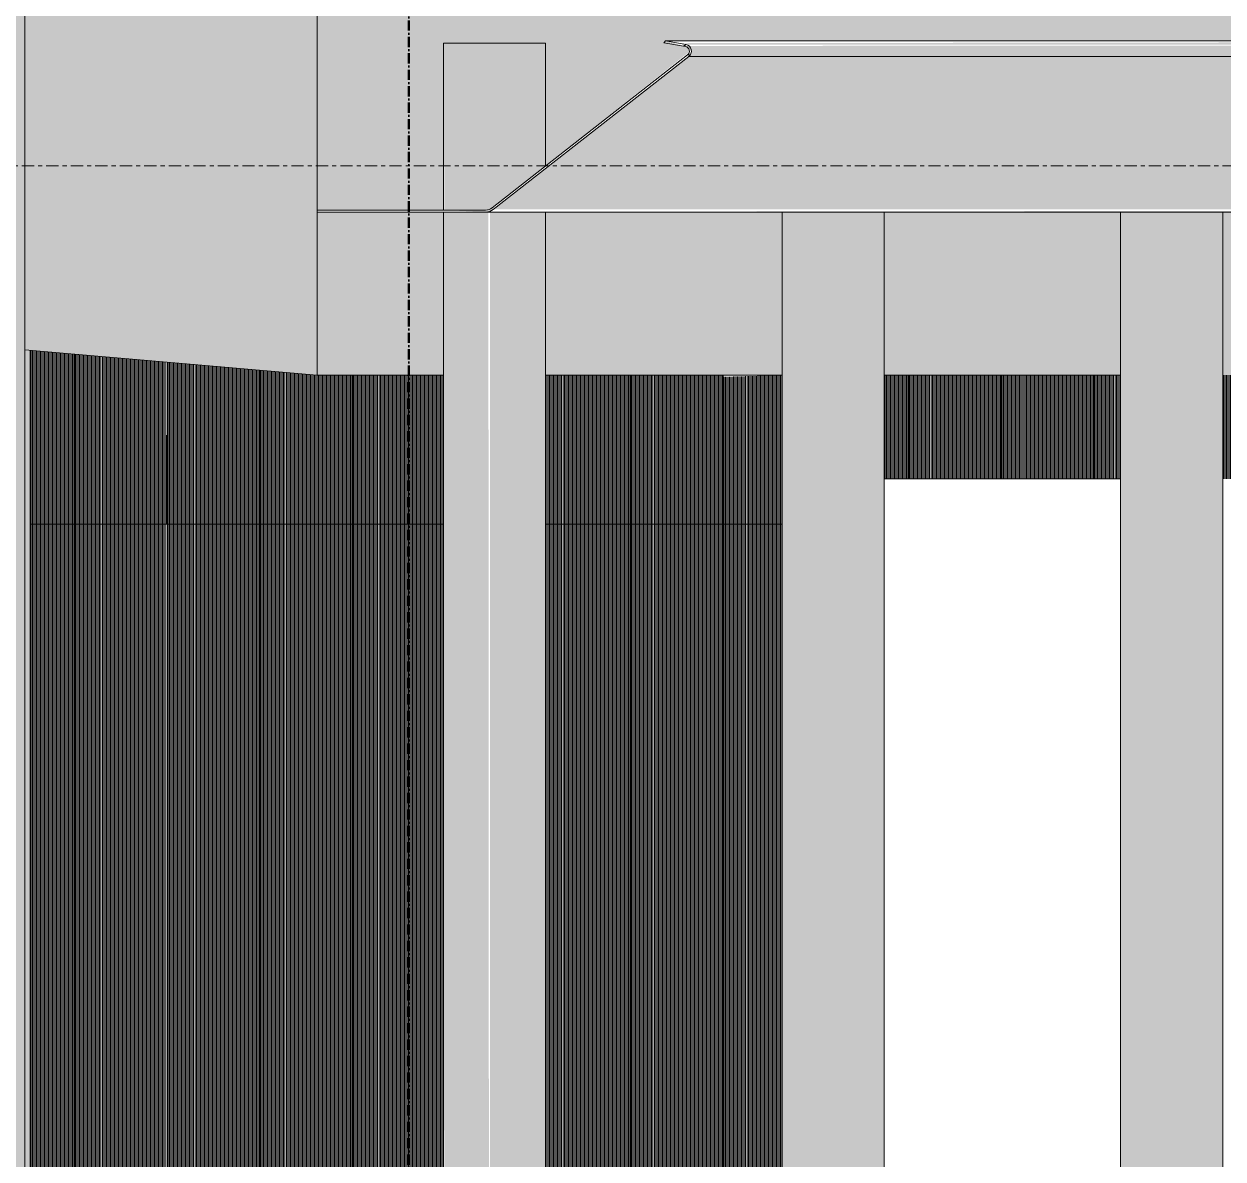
# Model space of a CAD drawing. Header units: millimetres. Extents: x -4612930 to -4329258, y -1064 to 30311.
# Drawn here: x -4532808 to -4531634, y 14227 to 15339 of the extents above; entities that cross this region are included whole.
import ezdxf

# ---------------------------------------------------------------- set-up
doc = ezdxf.new("R2010")
doc.units = ezdxf.units.MM
doc.linetypes.add('AEC_Center', pattern=[24, 12, -4, 4, -4])
doc.linetypes.add('BOUNDARY', pattern=[16, 10, -3, 0, -3])
for name, color, linetype, lineweight in [('A-DETL', 90, 'Continuous', 18), ('A-FLOR-LEVL', 51, 'Continuous', 5), ('A-GENM', 13, 'Continuous', 5), ('A-GLAZ-CURT', 52, 'Continuous', 5), ('A-GLAZ-CWMG', 51, 'Continuous', 5), ('A-ROOF', 132, 'Continuous', 5), ('P-SANR-FIXT', 6, 'Continuous', 5)]:
    doc.layers.add(name, color=color, linetype=linetype, lineweight=lineweight)

# ---------------------------------------------------------------- blocks, each defined once
blk = doc.blocks.new('Downpipe - Tee Spreader - Downpipe - Tee Spreader-1473809-SOUTH WEST')
at = {"layer": 'P-SANR-FIXT'}
h = blk.add_hatch(color=256, dxfattribs=at)
h.paths.add_polyline_path([(-4532356.1, 15154.5), (-4532351.8, 15155.7), (-4532351.8, 15320), (-4532397.3, 15320), (-4532396.5, 15156.5), (-4532356.1, 15154.5)])
h.paths.add_polyline_path([(-4532351.8, 12039.6), (-4532353.4, 15154.5), (-4532397.3, 15154.5), (-4532395.3, 12081.3), (-4532354.1, 12041.8)])
h = blk.add_hatch(color=256, dxfattribs=at)
h.paths.add_polyline_path([(-4532297.6, 11987.5), (-4532297.6, 15154.5), (-4532351.8, 15154.5), (-4532351.8, 12039.6), (-4532298.1, 11988)])
h.paths.add_polyline_path([(-4532351.8, 15155.3), (-4532348.6, 15157.1), (-4532348.6, 15159.6), (-4532297.6, 15199.6), (-4532297.6, 15320), (-4532351.8, 15320), (-4532351.8, 15155.7)])
for p, q in [((-4532397.4, 15320), (-4532397.4, 15156.5)), ((-4532351.8, 15320), (-4532397.4, 15320)), ((-4532297.4, 15320), (-4532351.8, 15320)), ((-4532297.4, 15199.7), (-4532297.4, 15320)), ((-4532397.4, 15154.5), (-4532397.4, 12083.4)), ((-4532297.4, 11987.3), (-4532297.4, 15154.8))]:
    blk.add_line(p, q, dxfattribs=at)
blk = doc.blocks.new('Downpipe - Tee Spreader - Downpipe - Tee Spreader-V37-SOUTH WEST')
at = {"layer": 'P-SANR-FIXT'}
for points in [[(-4532020.2, 11720.9), (-4532020.2, 15154.5), (-4532065.6, 15154.5), (-4532065, 11764.1), (-4532021.4, 11722.2)], [(-4531966, 11668.9), (-4531966, 15154.5), (-4532020.2, 15154.5), (-4532020.2, 11720.9), (-4531966.2, 11669.1)]]:
    blk.add_hatch(color=256, dxfattribs=at).paths.add_polyline_path(points)
for p, q in [((-4532065.8, 15154.8), (-4532065.8, 11765.4)), ((-4531965.8, 11668.7), (-4531965.8, 15154.8))]:
    blk.add_line(p, q, dxfattribs=at)
blk = doc.blocks.new('Downpipe - Tee Spreader - Downpipe - Tee Spreader-V38-SOUTH WEST')
at = {"layer": 'P-SANR-FIXT'}
for points in [[(-4531688.5, 11402.3), (-4531688.5, 15154.5), (-4531734, 15154.5), (-4531733.4, 11445.4), (-4531688.8, 11402.6)], [(-4531641.7, 11357.4), (-4531634.3, 11362.1), (-4531634.3, 15154.5), (-4531688.5, 15154.5), (-4531688.5, 11402.3), (-4531642.3, 11357.9)]]:
    blk.add_hatch(color=256, dxfattribs=at).paths.add_polyline_path(points)
for p, q in [((-4531734.1, 15154.8), (-4531734.1, 11446.1)), ((-4531634.1, 11361.8), (-4531634.1, 15154.8))]:
    blk.add_line(p, q, dxfattribs=at)
blk = doc.blocks.new('Rectangular Mullion - Frame_Framed Facade_Danpal_DPANMF BT1-2879759-SOUTH WEST')
at = {"layer": 'A-GLAZ-CWMG'}
for points in [[(-4532807.6, 12477.5), (-4532807.6, 15409.4), (-4532861, 15409.4), (-4532861, 12528.8), (-4532807.7, 12477.5)], [(-4532802.1, 12472.2), (-4532802.1, 15019.1), (-4532807.6, 15019.6), (-4532807.6, 12477.5)]]:
    blk.add_hatch(color=256, dxfattribs=at).paths.add_polyline_path(points)
for p, q in [((-4532807.6, 12477.5), (-4532807.6, 15409.4)), ((-4532802.1, 12472.2), (-4532802.1, 15019.1))]:
    blk.add_line(p, q, dxfattribs=at)
blk = doc.blocks.new('FP_110-SOUTH WEST')
at = {"layer": 'A-GENM'}
blk.add_line((-4531578.9, 14893.4), (-4531578.9, 14994.7), dxfattribs=at)
blk = doc.blocks.new('MulticellPanel_Polycarbonate_Danpal_1040w - Grey-V109-SOUTH WEST')
at = {"layer": 'A-GENM'}
h = blk.add_hatch(dxfattribs=at)
h.set_pattern_fill('FP_29', color=256, style=0, pattern_type=2)
h.set_pattern_definition([(90, (-4531624.002, 15017.768), (1.309, -8e-17), [])])
h.paths.add_polyline_path([(-4531634.3, 14893.4), (-4531578.9, 14893.4), (-4531580.1, 14994.7), (-4531634.3, 14994.7), (-4531634.3, 14898.8)])
blk.add_blockref('FP_110-SOUTH WEST', (0, 0), dxfattribs=at)
blk = doc.blocks.new('MulticellPanel_Polycarbonate_Danpal_1040w - Grey-V111-SOUTH WEST')
at = {"layer": 'A-GENM'}
h = blk.add_hatch(dxfattribs=at)
h.set_pattern_fill('FP_30', color=256, style=0, pattern_type=2)
h.set_pattern_definition([(90, (-4531714.769, 15017.768), (1.309, -8e-17), [])])
h.paths.add_polyline_path([(-4531748.6, 14893.4), (-4531734, 14893.4), (-4531734, 14994.7), (-4531759.9, 14994.7), (-4531759.9, 14893.4)])
blk = doc.blocks.new('FP_113-SOUTH WEST')
at = {"layer": 'A-GENM'}
blk.add_line((-4531760.4, 14893.4), (-4531760.4, 14994.7), dxfattribs=at)
blk = doc.blocks.new('MulticellPanel_Polycarbonate_Danpal_1040w - Grey-V112-SOUTH WEST')
at = {"layer": 'A-GENM'}
h = blk.add_hatch(dxfattribs=at)
h.set_pattern_fill('FP_31', color=256, style=0, pattern_type=2)
h.set_pattern_definition([(90, (-4531805.537, 15017.768), (1.309, -8e-17), [])])
h.paths.add_polyline_path([(-4531814.4, 14893.4), (-4531760.4, 14893.4), (-4531760.4, 14994.7), (-4531850.7, 14994.7), (-4531850.7, 14893.4)])
blk.add_blockref('FP_113-SOUTH WEST', (0, 0), dxfattribs=at)
blk = doc.blocks.new('FP_115-SOUTH WEST')
at = {"layer": 'A-GENM'}
blk.add_line((-4531851.2, 14893.4), (-4531851.2, 14994.7), dxfattribs=at)
blk = doc.blocks.new('MulticellPanel_Polycarbonate_Danpal_1040w - Grey-V114-SOUTH WEST')
at = {"layer": 'A-GENM'}
h = blk.add_hatch(dxfattribs=at)
h.set_pattern_fill('FP_32', color=256, style=0, pattern_type=2)
h.set_pattern_definition([(90, (-4531896.304, 15017.768), (1.309, -8e-17), [])])
h.paths.add_polyline_path([(-4531851.2, 14893.4), (-4531851.2, 14994.7), (-4531941.4, 14994.7), (-4531941.4, 14893.4), (-4531863.7, 14893.4)])
blk.add_blockref('FP_115-SOUTH WEST', (0, 0), dxfattribs=at)
blk = doc.blocks.new('FP_117-SOUTH WEST')
at = {"layer": 'A-GENM'}
blk.add_line((-4531941.9, 14893.4), (-4531941.9, 14994.7), dxfattribs=at)
blk = doc.blocks.new('MulticellPanel_Polycarbonate_Danpal_1040w - Grey-V116-SOUTH WEST')
at = {"layer": 'A-GENM'}
h = blk.add_hatch(dxfattribs=at)
h.set_pattern_fill('FP_33', color=256, style=0, pattern_type=2)
h.set_pattern_definition([(90, (-4531987.071, 15017.768), (1.309, -8e-17), [])])
h.paths.add_polyline_path([(-4531966, 14893.4), (-4531941.9, 14893.4), (-4531941.9, 14994.7), (-4531966, 14994.7), (-4531966, 14898.8)])
blk.add_blockref('FP_117-SOUTH WEST', (0, 0), dxfattribs=at)
blk = doc.blocks.new('MulticellPanel_Polycarbonate_Danpal_1040w - Grey-V118-SOUTH WEST')
at = {"layer": 'A-GENM'}
h = blk.add_hatch(dxfattribs=at)
h.set_pattern_fill('FP_34', color=256, style=0, pattern_type=2)
h.set_pattern_definition([(90, (-4532077.839, 15017.768), (1.309, -8e-17), [])])
h.paths.add_polyline_path([(-4532122.6, 14848.8), (-4532065.6, 14848.8), (-4532065.6, 14994.7), (-4532123, 14993.1), (-4532123, 14848.8)])
for p in [(-4532123.5, 14848.8), (-4532065.5, 14848.8)]:
    blk.add_line(p, (-4532123, 14848.8), dxfattribs=at)
blk = doc.blocks.new('FP_120-SOUTH WEST')
at = {"layer": 'A-GENM'}
blk.add_line((-4532123.5, 14848.8), (-4532123.5, 14994.7), dxfattribs=at)
blk = doc.blocks.new('MulticellPanel_Polycarbonate_Danpal_1040w - Grey-V119-SOUTH WEST')
at = {"layer": 'A-GENM'}
h = blk.add_hatch(dxfattribs=at)
h.set_pattern_fill('FP_35', color=256, style=0, pattern_type=2)
h.set_pattern_definition([(90, (-4532168.606, 15017.768), (1.309, -8e-17), [])])
h.paths.add_polyline_path([(-4532145.8, 14848.8), (-4532123.5, 14848.8), (-4532123.5, 14994.7), (-4532213.7, 14994.7), (-4532213.7, 14848.8), (-4532151.4, 14848.8)])
for p in [(-4532214.3, 14848.8), (-4532123.5, 14848.8)]:
    blk.add_line(p, (-4532213.7, 14848.8), dxfattribs=at)
blk.add_blockref('FP_120-SOUTH WEST', (0, 0), dxfattribs=at)
blk = doc.blocks.new('FP_122-SOUTH WEST')
at = {"layer": 'A-GENM'}
blk.add_line((-4532214.2, 14848.8), (-4532214.2, 14994.7), dxfattribs=at)
blk = doc.blocks.new('MulticellPanel_Polycarbonate_Danpal_1040w - Grey-V121-SOUTH WEST')
at = {"layer": 'A-GENM'}
h = blk.add_hatch(dxfattribs=at)
h.set_pattern_fill('FP_36', color=256, style=0, pattern_type=2)
h.set_pattern_definition([(90, (-4532259.374, 15017.768), (1.309, -8e-17), [])])
h.paths.add_polyline_path([(-4532214.3, 14848.8), (-4532214.3, 14994.7), (-4532297.6, 14994.7), (-4532297.6, 14848.8), (-4532223, 14848.8)])
blk.add_line((-4532214.3, 14848.8), (-4532297.6, 14848.8), dxfattribs=at)
blk.add_blockref('FP_122-SOUTH WEST', (0, 0), dxfattribs=at)
blk = doc.blocks.new('MulticellPanel_Polycarbonate_Danpal_1040w - Grey-V123-SOUTH WEST')
at = {"layer": 'A-GENM'}
h = blk.add_hatch(dxfattribs=at)
h.set_pattern_fill('FP_37', color=256, style=0, pattern_type=2)
h.set_pattern_definition([(90, (-4532440.909, 15017.768), (1.309, -8e-17), [])])
h.paths.add_polyline_path([(-4532404.5, 14848.8), (-4532397.3, 14848.8), (-4532397.3, 14994.7), (-4532486, 14994.7), (-4532486, 14848.8), (-4532410.3, 14848.8)])
for p in [(-4532486.6, 14848.8), (-4532397.2, 14848.8)]:
    blk.add_line(p, (-4532486, 14848.8), dxfattribs=at)
blk = doc.blocks.new('FP_125-SOUTH WEST')
at = {"layer": 'A-GENM'}
blk.add_line((-4532486.5, 14848.8), (-4532486.5, 14994.7), dxfattribs=at)
blk = doc.blocks.new('MulticellPanel_Polycarbonate_Danpal_1040w - Grey-V124-SOUTH WEST')
at = {"layer": 'A-GENM'}
h = blk.add_hatch(dxfattribs=at)
h.set_pattern_fill('FP_38', color=256, style=0, pattern_type=2)
h.set_pattern_definition([(90, (-4532531.676, 15017.768), (1.309, -8e-17), [])])
h.paths.add_polyline_path([(-4532486.6, 14848.8), (-4532486.6, 14994.7), (-4532521.1, 14994.7), (-4532576.8, 14999.5), (-4532576.8, 14848.8), (-4532495.3, 14848.8)])
for p in [(-4532577.3, 14848.8), (-4532486.6, 14848.8)]:
    blk.add_line(p, (-4532576.8, 14848.8), dxfattribs=at)
blk.add_blockref('FP_125-SOUTH WEST', (0, 0), dxfattribs=at)
blk = doc.blocks.new('FP_127-SOUTH WEST')
at = {"layer": 'A-GENM'}
blk.add_line((-4532577.3, 14848.8), (-4532577.3, 14999.6), dxfattribs=at)
blk = doc.blocks.new('MulticellPanel_Polycarbonate_Danpal_1040w - Grey-V126-SOUTH WEST')
at = {"layer": 'A-GENM'}
h = blk.add_hatch(dxfattribs=at)
h.set_pattern_fill('FP_39', color=256, style=0, pattern_type=2)
h.set_pattern_definition([(90, (-4532622.443, 15017.768), (1.309, -8e-17), [])])
h.paths.add_polyline_path([(-4532590.7, 14848.8), (-4532577.3, 14848.8), (-4532577.6, 14999.6), (-4532667.6, 15007.4), (-4532667.6, 14848.8), (-4532592, 14848.8)])
for p in [(-4532668.1, 14848.8), (-4532577.3, 14848.8)]:
    blk.add_line(p, (-4532667.6, 14848.8), dxfattribs=at)
blk.add_blockref('FP_127-SOUTH WEST', (0, 0), dxfattribs=at)
blk = doc.blocks.new('FP_129-SOUTH WEST')
at = {"layer": 'A-GENM'}
blk.add_line((-4532668.1, 14848.8), (-4532668.1, 15007.5), dxfattribs=at)
blk = doc.blocks.new('MulticellPanel_Polycarbonate_Danpal_1040w - Grey-V128-SOUTH WEST')
at = {"layer": 'A-GENM'}
h = blk.add_hatch(dxfattribs=at)
h.set_pattern_fill('FP_40', color=256, style=0, pattern_type=2)
h.set_pattern_definition([(90, (-4532713.211, 15017.768), (1.309, -8e-17), [])])
h.paths.add_polyline_path([(-4532676.8, 14848.8), (-4532668.1, 14848.8), (-4532669.2, 15007.6), (-4532758.3, 15015.3), (-4532758.3, 14848.8), (-4532683.6, 14848.8)])
for p in [(-4532758.9, 14848.8), (-4532668.1, 14848.8)]:
    blk.add_line(p, (-4532758.3, 14848.8), dxfattribs=at)
blk.add_blockref('FP_129-SOUTH WEST', (0, 0), dxfattribs=at)
blk = doc.blocks.new('FP_131-SOUTH WEST')
at = {"layer": 'A-GENM'}
blk.add_line((-4532758.8, 14848.8), (-4532758.8, 15015.4), dxfattribs=at)
blk = doc.blocks.new('MulticellPanel_Polycarbonate_Danpal_1040w - Grey-V130-SOUTH WEST')
at = {"layer": 'A-GENM'}
h = blk.add_hatch(dxfattribs=at)
h.set_pattern_fill('FP_41', color=256, style=0, pattern_type=2)
h.set_pattern_definition([(90, (-4532803.978, 15017.768), (1.309, -8e-17), [])])
h.paths.add_polyline_path([(-4532802.1, 14848.8), (-4532758.9, 14848.8), (-4532758.9, 15015.4), (-4532802.1, 15019.1), (-4532802.1, 14898.8)])
blk.add_line((-4532758.9, 14848.8), (-4532802.1, 14848.8), dxfattribs=at)
blk.add_blockref('FP_131-SOUTH WEST', (0, 0), dxfattribs=at)
blk = doc.blocks.new('MulticellPanel_Polycarbonate_Danpal_1040w - Premium Purple-V148-SOUTH WEST')
at = {"layer": 'A-GENM'}
h = blk.add_hatch(dxfattribs=at)
h.set_pattern_fill('FP_54', color=256, style=0, pattern_type=2)
h.set_pattern_definition([(90, (-4532077.839, 13105.475), (1.309, -8e-17), [])])
h.paths.add_polyline_path([(-4532065.6, 11764.6), (-4532065.6, 14848.8), (-4532123, 14848.8), (-4532123, 11819.7), (-4532066.4, 11765.4)])
for q in [(-4532123.5, 14848.8), (-4532065.5, 14848.8)]:
    blk.add_line((-4532123, 14848.8), q, dxfattribs=at)
blk = doc.blocks.new('FP_150-SOUTH WEST')
at = {"layer": 'A-GENM'}
blk.add_line((-4532123.5, 11820.2), (-4532123.5, 14848.8), dxfattribs=at)
blk = doc.blocks.new('MulticellPanel_Polycarbonate_Danpal_1040w - Premium Purple-V149-SOUTH WEST')
at = {"layer": 'A-GENM'}
h = blk.add_hatch(dxfattribs=at)
h.set_pattern_fill('FP_55', color=256, style=0, pattern_type=2)
h.set_pattern_definition([(90, (-4532168.606, 13105.475), (1.309, -8e-17), [])])
h.paths.add_polyline_path([(-4532123.5, 11820.2), (-4532123.5, 14848.8), (-4532213.7, 14848.8), (-4532213.7, 11906.9), (-4532132.2, 11828.6)])
for q in [(-4532214.3, 14848.8), (-4532123.5, 14848.8)]:
    blk.add_line((-4532213.7, 14848.8), q, dxfattribs=at)
blk.add_blockref('FP_150-SOUTH WEST', (0, 0), dxfattribs=at)
blk = doc.blocks.new('FP_151-SOUTH WEST')
at = {"layer": 'A-GENM'}
blk.add_line((-4532214.2, 11907.8), (-4532214.2, 14848.8), dxfattribs=at)
blk = doc.blocks.new('MulticellPanel_Polycarbonate_Danpal_1040w - Premium Dark Opal-1262871-SOUTH WEST')
at = {"layer": 'A-GENM'}
h = blk.add_hatch(dxfattribs=at)
h.set_pattern_fill('FP_56', color=256, style=0, pattern_type=2)
h.set_pattern_definition([(90, (-4532259.374, 13105.475), (1.309, -8e-17), [])])
h.paths.add_polyline_path([(-4532214.3, 11907.4), (-4532214.3, 14848.8), (-4532297.6, 14848.8), (-4532297.6, 11987.5), (-4532214.7, 11907.8)])
blk.add_line((-4532297.6, 14848.8), (-4532214.3, 14848.8), dxfattribs=at)
blk.add_blockref('FP_151-SOUTH WEST', (0, 0), dxfattribs=at)
blk = doc.blocks.new('MulticellPanel_Polycarbonate_Danpal_1040w - Premium Dark Opal-V153-SOUTH WEST')
at = {"layer": 'A-GENM'}
h = blk.add_hatch(dxfattribs=at)
h.set_pattern_fill('FP_57', color=256, style=0, pattern_type=2)
h.set_pattern_definition([(90, (-4532440.909, 13105.475), (1.309, -8e-17), [])])
h.paths.add_polyline_path([(-4532397.3, 12083.2), (-4532397.3, 14848.8), (-4532486, 14848.8), (-4532486, 12168.5), (-4532400, 12085.9)])
for q in [(-4532486.6, 14848.8), (-4532397.2, 14848.8)]:
    blk.add_line((-4532486, 14848.8), q, dxfattribs=at)
blk = doc.blocks.new('FP_155-SOUTH WEST')
at = {"layer": 'A-GENM'}
blk.add_line((-4532486.5, 12169), (-4532486.5, 14848.8), dxfattribs=at)
blk = doc.blocks.new('MulticellPanel_Polycarbonate_Danpal_1040w - Premium Dark Opal-V154-SOUTH WEST')
at = {"layer": 'A-GENM'}
h = blk.add_hatch(dxfattribs=at)
h.set_pattern_fill('FP_58', color=256, style=0, pattern_type=2)
h.set_pattern_definition([(90, (-4532531.676, 13105.475), (1.309, -8e-17), [])])
h.paths.add_polyline_path([(-4532486.6, 12169), (-4532486.6, 14848.8), (-4532576.8, 14848.8), (-4532576.8, 12255.7), (-4532496.6, 12178.7)])
for q in [(-4532577.3, 14848.8), (-4532486.6, 14848.8)]:
    blk.add_line((-4532576.8, 14848.8), q, dxfattribs=at)
blk.add_blockref('FP_155-SOUTH WEST', (0, 0), dxfattribs=at)
blk = doc.blocks.new('FP_157-SOUTH WEST')
at = {"layer": 'A-GENM'}
blk.add_line((-4532577.3, 12256.2), (-4532577.3, 14848.8), dxfattribs=at)
blk = doc.blocks.new('MulticellPanel_Polycarbonate_Danpal_1040w - Opal-V156-SOUTH WEST')
at = {"layer": 'A-GENM'}
h = blk.add_hatch(dxfattribs=at)
h.set_pattern_fill('FP_59', color=256, style=0, pattern_type=2)
h.set_pattern_definition([(90, (-4532622.443, 13105.475), (1.309, -8e-17), [])])
h.paths.add_polyline_path([(-4532577.3, 12256.2), (-4532577.3, 14848.8), (-4532667.6, 14848.8), (-4532667.6, 12342.9), (-4532585.3, 12263.9)])
for q in [(-4532668.1, 14848.8), (-4532577.3, 14848.8)]:
    blk.add_line((-4532667.6, 14848.8), q, dxfattribs=at)
blk.add_blockref('FP_157-SOUTH WEST', (0, 0), dxfattribs=at)
blk = doc.blocks.new('FP_159-SOUTH WEST')
at = {"layer": 'A-GENM'}
blk.add_line((-4532668.1, 12343.4), (-4532668.1, 14848.8), dxfattribs=at)
blk = doc.blocks.new('MulticellPanel_Polycarbonate_Danpal_1040w - Opal-V158-SOUTH WEST')
at = {"layer": 'A-GENM'}
h = blk.add_hatch(dxfattribs=at)
h.set_pattern_fill('FP_60', color=256, style=0, pattern_type=2)
h.set_pattern_definition([(90, (-4532713.211, 13105.475), (1.309, -8e-17), [])])
h.paths.add_polyline_path([(-4532668.1, 12343.4), (-4532669.2, 14848.8), (-4532758.3, 14848.8), (-4532758.3, 12430.1), (-4532669.2, 12344.5)])
for q in [(-4532758.9, 14848.8), (-4532668.1, 14848.8)]:
    blk.add_line((-4532758.3, 14848.8), q, dxfattribs=at)
blk.add_blockref('FP_159-SOUTH WEST', (0, 0), dxfattribs=at)
blk = doc.blocks.new('FP_161-SOUTH WEST')
at = {"layer": 'A-GENM'}
blk.add_line((-4532758.8, 12430.6), (-4532758.8, 14848.8), dxfattribs=at)
blk = doc.blocks.new('MulticellPanel_Polycarbonate_Danpal_1040w - Opal-V160-SOUTH WEST')
at = {"layer": 'A-GENM'}
h = blk.add_hatch(dxfattribs=at)
h.set_pattern_fill('FP_61', color=256, style=0, pattern_type=2)
h.set_pattern_definition([(90, (-4532803.978, 13105.475), (1.309, -8e-17), [])])
h.paths.add_polyline_path([(-4532758.9, 12430.7), (-4532758.9, 14848.8), (-4532802.1, 14848.8), (-4532802.1, 12472.2)])
blk.add_line((-4532802.1, 14848.8), (-4532758.9, 14848.8), dxfattribs=at)
blk.add_blockref('FP_161-SOUTH WEST', (0, 0), dxfattribs=at)
blk = doc.blocks.new('Generic Models 13 - Generic Models 13-2262104-SOUTH WEST')
at = {"layer": 'A-GENM'}
blk.add_line((-4531966, 14893.4), (-4531733.9, 14893.4), dxfattribs=at)
blk = doc.blocks.new('Gutter 01 - Gutter 01-2642328-SOUTH WEST')
at = {"layer": 'A-GENM'}
for points in [[(-4532159.9, 15318.7), (-4530316.1, 15318.7), (-4530336.2, 15322.3), (-4532167.3, 15320)], [(-4532160.2, 15316.7), (-4532160.2, 15318.7), (-4532163.6, 15317.3)], [(-4532157.2, 15307.1), (-4530312.2, 15308.2), (-4530310.8, 15313.2), (-4530313.4, 15317.6), (-4530316.1, 15318.7), (-4532156.8, 15317.3), (-4532154.6, 15312.9), (-4532156, 15308.2), (-4532157.2, 15307.1)], [(-4532348.6, 15157.1), (-4530504.8, 15157.1), (-4530313.4, 15307.1), (-4532157.2, 15307.1), (-4532324, 15176.4)], [(-4532353.4, 15154.5), (-4530507.1, 15155.7), (-4530507.1, 15157.1), (-4532353.4, 15154.8), (-4532356.1, 15154.5)]]:
    blk.add_hatch(color=256, dxfattribs=at).paths.add_polyline_path(points)
for p, q in [((-4532180, 15322.3), (-4532181.7, 15320.5)), ((-4532181.7, 15320.5), (-4532160.2, 15316.7)), ((-4532159.9, 15318.7), (-4532180, 15322.3)), ((-4530336.2, 15322.3), (-4532180, 15322.3)), ((-4532158.4, 15308.7), (-4532349.8, 15158.7)), ((-4532348.6, 15157.1), (-4532157.2, 15307.1)), ((-4532155.7, 15308.7), (-4532158.4, 15308.7)), ((-4530313.4, 15307.1), (-4532157.2, 15307.1)), ((-4532356.1, 15156.5), (-4532521.1, 15156.5)), ((-4532521.1, 15154.5), (-4532356.1, 15154.5)), ((-4532356.1, 15154.5), (-4530512.3, 15154.5))]:
    blk.add_line(p, q, dxfattribs=at)
for centre, major_axis, start_param, end_param in [((-4532161, 15312.3), (0, 4.46), 3.753535, 6.108143), ((-4532161, 15312.3), (0, 6.46), 3.762158, 6.108143), ((-4532356.1, 15166.7), (0, 10.2), 3.141593, 3.804507), ((-4532356.1, 15166.7), (0, 12.2), 3.141593, 3.804507)]:
    blk.add_ellipse(centre, major_axis=major_axis, ratio=0.996184, start_param=start_param, end_param=end_param, dxfattribs=at)

msp = doc.modelspace()

# ---------------------------------------------------------------- hatches: boundary and pattern name
at = {"layer": 'A-ROOF'}
msp.add_hatch(color=256, dxfattribs=at).paths.add_polyline_path([(-4532521.1, 14994.7), (-4532521.5, 15406.3), (-4532812.4, 15431.6), (-4532812.4, 15409.4), (-4532807.6, 15409.4), (-4532807.6, 15019.6), (-4532554.1, 14997.5)])
h = msp.add_hatch(color=256, dxfattribs=at)
h.paths.add_polyline_path([(-4532521.1, 14994.7), (-4532397.3, 14994.7), (-4532397.3, 15154.5), (-4532521.1, 15154.5), (-4532521.1, 15028.5)])
h.paths.add_polyline_path([(-4532297.6, 14994.7), (-4532065.6, 14994.7), (-4532065.6, 15154.5), (-4532297.6, 15154.5), (-4532297.6, 15008.6)])
h.paths.add_polyline_path([(-4531966, 14994.7), (-4531734, 14994.7), (-4531734, 15154.5), (-4531966, 15154.5), (-4531966, 15000.6)])
h.paths.add_polyline_path([(-4531634.3, 14994.7), (-4531402.3, 14994.7), (-4531403.4, 15154.5), (-4531634.3, 15154.5), (-4531634.3, 15004.7)])
h.paths.add_polyline_path([(-4531302.7, 14994.7), (-4531070.7, 14994.7), (-4531070.7, 15154.5), (-4531302.7, 15154.5), (-4531302.7, 15005.7)])
h.paths.add_polyline_path([(-4530971, 14994.7), (-4530739, 14994.7), (-4530739, 15154.5), (-4530971, 15154.5), (-4530971, 15052.8)])
h.paths.add_polyline_path([(-4532439, 15156.5), (-4532397.3, 15156.5), (-4532396.7, 15320), (-4532297.6, 15320), (-4532297.6, 15199.6), (-4532154.6, 15313.2), (-4532157.2, 15317.5), (-4532160.2, 15316.7), (-4532180, 15322.3), (-4530677.3, 15322.6), (-4530677.3, 15406.3), (-4532521.1, 15406.2), (-4532521.1, 15156.5), (-4532496.6, 15156.5)])

# ---------------------------------------------------------------- linework, layer by layer
at = {"layer": 'A-DETL', "linetype": 'BOUNDARY', "lineweight": 50}
msp.add_line((-4532431.3, -638.9), (-4532431.3, 26861.1), dxfattribs=at)
at = {"layer": 'A-FLOR-LEVL', "linetype": 'AEC_Center'}
msp.add_line((-4612130.4, 15200), (-4477321.8, 15200), dxfattribs=at)
at = {"layer": 'A-ROOF'}
for p, q in [((-4532521.1, 14994.7), (-4532521.1, 15406.2)), ((-4532521.1, 14994.7), (-4532807.6, 15019.6)), ((-4532397.2, 14994.7), (-4532521.1, 14994.7)), ((-4532065.6, 14994.7), (-4532297.6, 14994.7)), ((-4531733.9, 14994.7), (-4531966, 14994.7))]:
    msp.add_line(p, q, dxfattribs=at)

# ---------------------------------------------------------------- block references
at = {"layer": 'A-GENM'}
for name in ['Gutter 01 - Gutter 01-2642328-SOUTH WEST', 'Generic Models 13 - Generic Models 13-2262104-SOUTH WEST']:
    msp.add_blockref(name, (0, 0), dxfattribs=at)
at = {"layer": 'A-GLAZ-CURT'}
for name in ['MulticellPanel_Polycarbonate_Danpal_1040w - Grey-V130-SOUTH WEST', 'MulticellPanel_Polycarbonate_Danpal_1040w - Grey-V128-SOUTH WEST', 'MulticellPanel_Polycarbonate_Danpal_1040w - Grey-V126-SOUTH WEST', 'MulticellPanel_Polycarbonate_Danpal_1040w - Grey-V124-SOUTH WEST', 'MulticellPanel_Polycarbonate_Danpal_1040w - Grey-V123-SOUTH WEST', 'MulticellPanel_Polycarbonate_Danpal_1040w - Grey-V121-SOUTH WEST', 'MulticellPanel_Polycarbonate_Danpal_1040w - Grey-V119-SOUTH WEST', 'MulticellPanel_Polycarbonate_Danpal_1040w - Grey-V118-SOUTH WEST', 'MulticellPanel_Polycarbonate_Danpal_1040w - Grey-V116-SOUTH WEST', 'MulticellPanel_Polycarbonate_Danpal_1040w - Grey-V114-SOUTH WEST', 'MulticellPanel_Polycarbonate_Danpal_1040w - Grey-V112-SOUTH WEST', 'MulticellPanel_Polycarbonate_Danpal_1040w - Grey-V111-SOUTH WEST', 'MulticellPanel_Polycarbonate_Danpal_1040w - Grey-V109-SOUTH WEST', 'MulticellPanel_Polycarbonate_Danpal_1040w - Opal-V160-SOUTH WEST', 'MulticellPanel_Polycarbonate_Danpal_1040w - Opal-V158-SOUTH WEST', 'MulticellPanel_Polycarbonate_Danpal_1040w - Opal-V156-SOUTH WEST', 'MulticellPanel_Polycarbonate_Danpal_1040w - Premium Dark Opal-V154-SOUTH WEST', 'MulticellPanel_Polycarbonate_Danpal_1040w - Premium Dark Opal-V153-SOUTH WEST', 'MulticellPanel_Polycarbonate_Danpal_1040w - Premium Dark Opal-1262871-SOUTH WEST', 'MulticellPanel_Polycarbonate_Danpal_1040w - Premium Purple-V149-SOUTH WEST', 'MulticellPanel_Polycarbonate_Danpal_1040w - Premium Purple-V148-SOUTH WEST']:
    msp.add_blockref(name, (0, 0), dxfattribs=at)
at = {"layer": 'A-GLAZ-CWMG'}
msp.add_blockref('Rectangular Mullion - Frame_Framed Facade_Danpal_DPANMF BT1-2879759-SOUTH WEST', (0, 0), dxfattribs=at)
at = {"layer": 'P-SANR-FIXT'}
for name in ['Downpipe - Tee Spreader - Downpipe - Tee Spreader-1473809-SOUTH WEST', 'Downpipe - Tee Spreader - Downpipe - Tee Spreader-V37-SOUTH WEST', 'Downpipe - Tee Spreader - Downpipe - Tee Spreader-V38-SOUTH WEST']:
    msp.add_blockref(name, (0, 0), dxfattribs=at)

doc.saveas('drawing.dxf')
